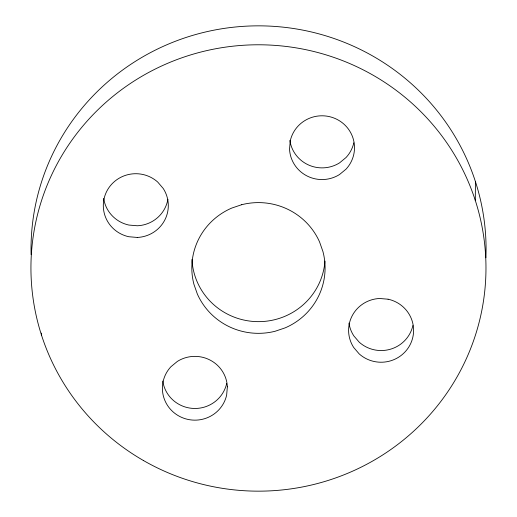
<?xml version="1.0" encoding="UTF-8"?>
<svg xmlns="http://www.w3.org/2000/svg" width="517" height="517" viewBox="0 0 517 517"><rect width="100%" height="100%" fill="white"/><g stroke="black" fill="none" stroke-linecap="round" stroke-linejoin="round"><path stroke-width="0.78" d="M41.586 335.43L41.599 333.064M475.31 200.506L475.414 181.57M31.104 254.616A227.519 223.189 0.3 0 1 260.116 25.85A227.519 223.189 0.3 0 1 485.896 257.776M226.698 383.44A32.5 31.886 0.3 0 1 193.72 408.449A32.5 31.886 0.3 0 1 162.771 381.048M353.815 142.841A32.5 31.886 0.3 0 1 346.073 157.491L339.585 162.855A32.5 31.886 0.3 0 1 289.888 140.45M167.902 199.291A32.5 31.886 0.3 0 1 137.341 225.767L128.888 225.057A32.5 31.886 0.3 0 1 103.684 198.379M412.902 325.51A32.5 31.886 0.3 0 1 359.244 342.202L353.777 335.837A32.5 31.886 0.3 0 1 348.975 323.119M324.967 261.053A66.628 65.362 0.3 0 1 257.692 321.645A66.628 65.362 0.3 0 1 191.956 259.418M227.364 386.826L226.64 395.117A32.5 31.886 0.3 0 1 179.935 416.573A32.5 31.886 0.3 0 1 170.888 366.766L177.376 361.402A32.5 31.886 0.3 0 1 227.364 386.826M290.263 140.824L289.539 149.116A32.5 31.886 0.3 0 0 339.52 174.533L346.015 169.175A32.5 31.886 0.3 0 0 336.961 119.369A32.5 31.886 0.3 0 0 290.263 140.824M241.743 204.693L231.855 208.034A66.628 65.362 0.3 0 0 193.946 284.344L197.358 294.044A66.628 65.362 0.3 0 0 275.16 331.248L285.041 327.907A66.628 65.362 0.3 0 0 322.951 251.592L319.545 241.898A66.628 65.362 0.3 0 0 241.743 204.693M137.283 237.452L128.83 236.734A32.5 31.886 0.3 0 1 106.948 190.922A32.5 31.886 0.3 0 1 157.717 182.055L163.185 188.421A32.5 31.886 0.3 0 1 137.283 237.452M388.073 299.201L379.62 298.49A32.5 31.886 0.3 0 0 353.718 347.514L359.179 353.887A32.5 31.886 0.3 0 0 409.955 345.02A32.5 31.886 0.3 0 0 388.073 299.201M143.338 460.46A227.519 223.189 0.3 0 0 485.967 269.551A227.519 223.189 0.3 0 0 146.053 73.899A227.519 223.189 0.3 0 0 143.338 460.46"/></g></svg>
